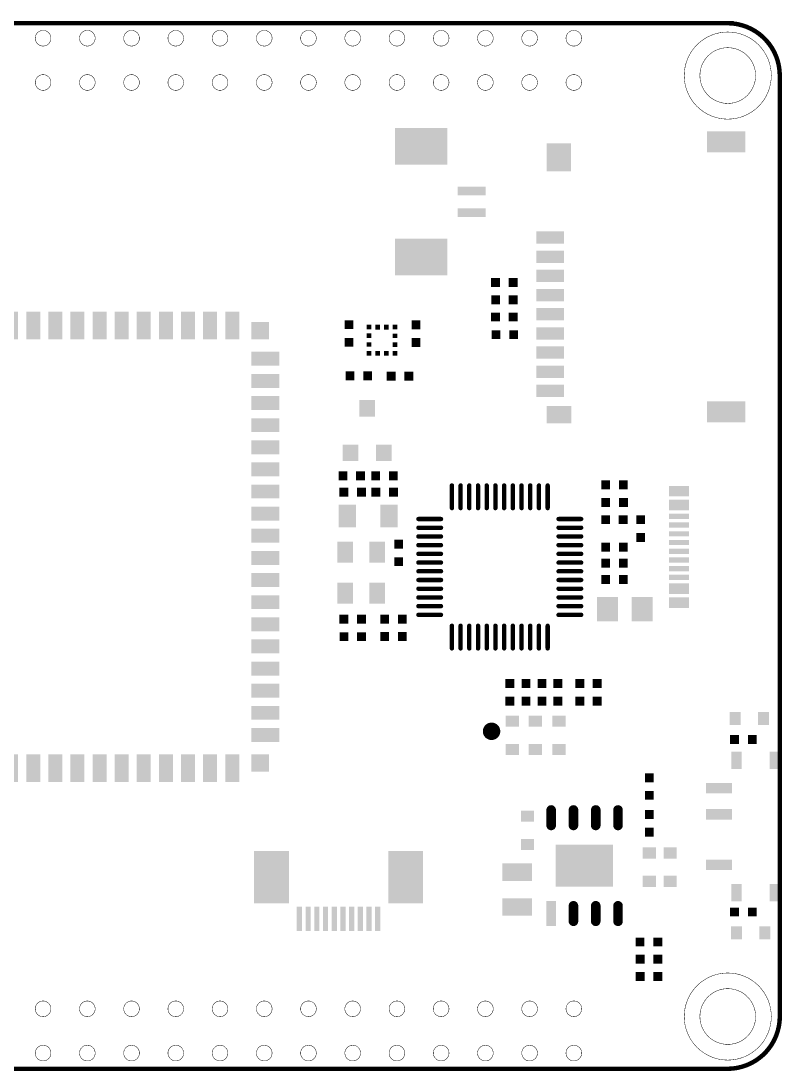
# Model space of a CAD drawing. Header units: millimetres. Extents: x 26.9 to 115.1, y 108.4 to 168.6.
# Drawn here: x 71.4 to 115.1, y 108.4 to 168.6 of the extents above; entities that cross this region are included whole.
import ezdxf

# ---------------------------------------------------------------- set-up
doc = ezdxf.new("R2010")
doc.units = ezdxf.units.MM
doc.layers.add('Mechanical1', color=6, linetype='Continuous')
doc.layers.add('TopPaste', color=8, linetype='Continuous')

# ---------------------------------------------------------------- blocks, each defined once
blk = doc.blocks.new('0603C_1')
at = {"layer": 'TopPaste'}
for points in [[(-0.3175, -0.381), (0.3175, -0.381), (-0.3175, 0.381), (0.3175, 0.381)], [(1.3081, -0.381), (1.9431, -0.381), (1.3081, 0.381), (1.9431, 0.381)]]:
    blk.add_solid(points, dxfattribs=at)
blk = doc.blocks.new('0402R_3')
at = {"layer": 'TopPaste'}
for points in [[(-0.762, -0.254), (-0.254, -0.254), (-0.762, 0.254), (-0.254, 0.254)], [(0.254, -0.254), (0.762, -0.254), (0.254, 0.254), (0.762, 0.254)]]:
    blk.add_solid(points, dxfattribs=at)
blk = doc.blocks.new('0402R_4')
at = {"layer": 'TopPaste'}
for points in [[(-0.762, -0.254), (-0.254, -0.254), (-0.762, 0.254), (-0.254, 0.254)], [(0.254, -0.254), (0.762, -0.254), (0.254, 0.254), (0.762, 0.254)]]:
    blk.add_solid(points, dxfattribs=at)
blk = doc.blocks.new('0402R_17')
at = {"layer": 'TopPaste'}
for points in [[(-0.762, -0.254), (-0.254, -0.254), (-0.762, 0.254), (-0.254, 0.254)], [(0.254, -0.254), (0.762, -0.254), (0.254, 0.254), (0.762, 0.254)]]:
    blk.add_solid(points, dxfattribs=at)
blk = doc.blocks.new('0402R_18')
at = {"layer": 'TopPaste'}
for points in [[(-0.762, -0.254), (-0.254, -0.254), (-0.762, 0.254), (-0.254, 0.254)], [(0.254, -0.254), (0.762, -0.254), (0.254, 0.254), (0.762, 0.254)]]:
    blk.add_solid(points, dxfattribs=at)
blk = doc.blocks.new('0402R_19')
at = {"layer": 'TopPaste'}
for points in [[(-0.762, -0.254), (-0.254, -0.254), (-0.762, 0.254), (-0.254, 0.254)], [(0.254, -0.254), (0.762, -0.254), (0.254, 0.254), (0.762, 0.254)]]:
    blk.add_solid(points, dxfattribs=at)
blk = doc.blocks.new('LGA12_21')
at = {"layer": 'TopPaste'}
for points in [[(-0.887, 0.618), (-0.612, 0.618), (-0.887, 0.883), (-0.612, 0.883)], [(-0.118, 0.612), (-0.118, 0.887), (-0.382, 0.612), (-0.382, 0.887)], [(0.383, 0.612), (0.383, 0.887), (0.118, 0.612), (0.118, 0.887)], [(0.613, 0.617), (0.888, 0.617), (0.613, 0.882), (0.888, 0.882)], [(-0.887, 0.118), (-0.612, 0.118), (-0.887, 0.383), (-0.612, 0.383)], [(0.613, 0.117), (0.888, 0.117), (0.613, 0.382), (0.888, 0.382)], [(-0.887, -0.382), (-0.612, -0.382), (-0.887, -0.117), (-0.612, -0.117)], [(0.613, -0.383), (0.888, -0.383), (0.613, -0.118), (0.888, -0.118)], [(-0.887, -0.882), (-0.612, -0.882), (-0.887, -0.617), (-0.612, -0.617)], [(-0.382, -0.612), (-0.382, -0.887), (-0.118, -0.612), (-0.118, -0.887)], [(0.383, -0.887), (0.383, -0.612), (0.118, -0.887), (0.118, -0.612)], [(0.613, -0.883), (0.888, -0.883), (0.613, -0.618), (0.888, -0.618)]]:
    blk.add_solid(points, dxfattribs=at)
blk = doc.blocks.new('0402R_22')
at = {"layer": 'TopPaste'}
for points in [[(-0.762, -0.254), (-0.254, -0.254), (-0.762, 0.254), (-0.254, 0.254)], [(0.254, -0.254), (0.762, -0.254), (0.254, 0.254), (0.762, 0.254)]]:
    blk.add_solid(points, dxfattribs=at)
blk = doc.blocks.new('0402R_23')
at = {"layer": 'TopPaste'}
for points in [[(-0.762, -0.254), (-0.254, -0.254), (-0.762, 0.254), (-0.254, 0.254)], [(0.254, -0.254), (0.762, -0.254), (0.254, 0.254), (0.762, 0.254)]]:
    blk.add_solid(points, dxfattribs=at)
blk = doc.blocks.new('0402C_24')
at = {"layer": 'TopPaste'}
for points in [[(-0.762, -0.254), (-0.254, -0.254), (-0.762, 0.254), (-0.254, 0.254)], [(0.246, -0.254), (0.754, -0.254), (0.246, 0.254), (0.754, 0.254)]]:
    blk.add_solid(points, dxfattribs=at)
blk = doc.blocks.new('0402C_25')
at = {"layer": 'TopPaste'}
for points in [[(-0.762, -0.254), (-0.254, -0.254), (-0.762, 0.254), (-0.254, 0.254)], [(0.246, -0.254), (0.754, -0.254), (0.246, 0.254), (0.754, 0.254)]]:
    blk.add_solid(points, dxfattribs=at)
blk = doc.blocks.new('0402R_26')
at = {"layer": 'TopPaste'}
for points in [[(-0.762, -0.254), (-0.254, -0.254), (-0.762, 0.254), (-0.254, 0.254)], [(0.254, -0.254), (0.762, -0.254), (0.254, 0.254), (0.762, 0.254)]]:
    blk.add_solid(points, dxfattribs=at)
blk = doc.blocks.new('0603D_R_27')
at = {"layer": 'TopPaste'}
for points in [[(0.4191, -1.1684), (1.0541, -1.1684), (0.4191, -0.4064), (1.0541, -0.4064)], [(2.0447, -1.1684), (2.6797, -1.1684), (2.0447, -0.4064), (2.6797, -0.4064)]]:
    blk.add_solid(points, dxfattribs=at)
blk = doc.blocks.new('0402R_28')
at = {"layer": 'TopPaste'}
for points in [[(-0.762, -0.254), (-0.254, -0.254), (-0.762, 0.254), (-0.254, 0.254)], [(0.254, -0.254), (0.762, -0.254), (0.254, 0.254), (0.762, 0.254)]]:
    blk.add_solid(points, dxfattribs=at)
blk = doc.blocks.new('SIP1_____29')
at = {"layer": 'TopPaste', "const_width": 0.5}
blk.add_lwpolyline([(-0.25, 0, 1), (0.25, 0, 1)], format="xyb", close=True, dxfattribs=at)
blk = doc.blocks.new('XT3215_30')
at = {"layer": 'TopPaste'}
for points in [[(0.5, 0.65), (-0.5, 0.65), (0.5, -0.65), (-0.5, -0.65)], [(2.9, 0.65), (1.9, 0.65), (2.9, -0.65), (1.9, -0.65)]]:
    blk.add_solid(points, dxfattribs=at)
blk = doc.blocks.new('SOT_23_31')
at = {"layer": 'TopPaste'}
for points in [[(0.512, 2.08), (1.412, 2.08), (0.512, 3.03), (1.412, 3.03)], [(-0.45, -0.475), (0.45, -0.475), (-0.45, 0.475), (0.45, 0.475)], [(1.455, -0.475), (2.355, -0.475), (1.455, 0.475), (2.355, 0.475)]]:
    blk.add_solid(points, dxfattribs=at)
blk = doc.blocks.new('0402R_32')
at = {"layer": 'TopPaste'}
for points in [[(-0.762, -0.254), (-0.254, -0.254), (-0.762, 0.254), (-0.254, 0.254)], [(0.254, -0.254), (0.762, -0.254), (0.254, 0.254), (0.762, 0.254)]]:
    blk.add_solid(points, dxfattribs=at)
blk = doc.blocks.new('0402R_33')
at = {"layer": 'TopPaste'}
for points in [[(-0.762, -0.254), (-0.254, -0.254), (-0.762, 0.254), (-0.254, 0.254)], [(0.254, -0.254), (0.762, -0.254), (0.254, 0.254), (0.762, 0.254)]]:
    blk.add_solid(points, dxfattribs=at)
blk = doc.blocks.new('0402R_34')
at = {"layer": 'TopPaste'}
for points in [[(-0.762, -0.254), (-0.254, -0.254), (-0.762, 0.254), (-0.254, 0.254)], [(0.254, -0.254), (0.762, -0.254), (0.254, 0.254), (0.762, 0.254)]]:
    blk.add_solid(points, dxfattribs=at)
blk = doc.blocks.new('0402R_35')
at = {"layer": 'TopPaste'}
for points in [[(-0.762, -0.254), (-0.254, -0.254), (-0.762, 0.254), (-0.254, 0.254)], [(0.254, -0.254), (0.762, -0.254), (0.254, 0.254), (0.762, 0.254)]]:
    blk.add_solid(points, dxfattribs=at)
blk = doc.blocks.new('0402R_36')
at = {"layer": 'TopPaste'}
for points in [[(-0.762, -0.254), (-0.254, -0.254), (-0.762, 0.254), (-0.254, 0.254)], [(0.254, -0.254), (0.762, -0.254), (0.254, 0.254), (0.762, 0.254)]]:
    blk.add_solid(points, dxfattribs=at)
blk = doc.blocks.new('K________37')
at = {"layer": 'TopPaste'}
for points in [[(-0.8, 4.3), (-1.4, 4.3), (-0.8, 3.3), (-1.4, 3.3)], [(1.4, 4.3), (0.8, 4.3), (1.4, 3.3), (0.8, 3.3)], [(1.35, 2.5), (1.35, 1.9), (2.85, 2.5), (2.85, 1.9)], [(1.35, -0.4), (1.35, -1), (2.85, -0.4), (2.85, -1)], [(1.35, -1.9), (1.35, -2.5), (2.85, -1.9), (2.85, -2.5)], [(-0.8, -3.3), (-1.4, -3.3), (-0.8, -4.3), (-1.4, -4.3)], [(1.4, -3.3), (0.8, -3.3), (1.4, -4.3), (0.8, -4.3)]]:
    blk.add_solid(points, dxfattribs=at)
blk = doc.blocks.new('0603D_R_38')
at = {"layer": 'TopPaste'}
for points in [[(0.4191, -1.1684), (1.0541, -1.1684), (0.4191, -0.4064), (1.0541, -0.4064)], [(2.0447, -1.1684), (2.6797, -1.1684), (2.0447, -0.4064), (2.6797, -0.4064)]]:
    blk.add_solid(points, dxfattribs=at)
blk = doc.blocks.new('0603D_R_39')
at = {"layer": 'TopPaste'}
for points in [[(0.4191, -1.1684), (1.0541, -1.1684), (0.4191, -0.4064), (1.0541, -0.4064)], [(2.0447, -1.1684), (2.6797, -1.1684), (2.0447, -0.4064), (2.6797, -0.4064)]]:
    blk.add_solid(points, dxfattribs=at)
blk = doc.blocks.new('0402C_40')
at = {"layer": 'TopPaste'}
for points in [[(-0.762, -0.254), (-0.254, -0.254), (-0.762, 0.254), (-0.254, 0.254)], [(0.246, -0.254), (0.754, -0.254), (0.246, 0.254), (0.754, 0.254)]]:
    blk.add_solid(points, dxfattribs=at)
blk = doc.blocks.new('0402C_41')
at = {"layer": 'TopPaste'}
for points in [[(-0.762, -0.254), (-0.254, -0.254), (-0.762, 0.254), (-0.254, 0.254)], [(0.246, -0.254), (0.754, -0.254), (0.246, 0.254), (0.754, 0.254)]]:
    blk.add_solid(points, dxfattribs=at)
blk = doc.blocks.new('0402C_42')
at = {"layer": 'TopPaste'}
for points in [[(-0.762, -0.254), (-0.254, -0.254), (-0.762, 0.254), (-0.254, 0.254)], [(0.246, -0.254), (0.754, -0.254), (0.246, 0.254), (0.754, 0.254)]]:
    blk.add_solid(points, dxfattribs=at)
blk = doc.blocks.new('0402C_43')
at = {"layer": 'TopPaste'}
for points in [[(-0.762, -0.254), (-0.254, -0.254), (-0.762, 0.254), (-0.254, 0.254)], [(0.246, -0.254), (0.754, -0.254), (0.246, 0.254), (0.754, 0.254)]]:
    blk.add_solid(points, dxfattribs=at)
blk = doc.blocks.new('0402C_44')
at = {"layer": 'TopPaste'}
for points in [[(-0.762, -0.254), (-0.254, -0.254), (-0.762, 0.254), (-0.254, 0.254)], [(0.246, -0.254), (0.754, -0.254), (0.246, 0.254), (0.754, 0.254)]]:
    blk.add_solid(points, dxfattribs=at)
blk = doc.blocks.new('0402C_45')
at = {"layer": 'TopPaste'}
for points in [[(-0.762, -0.254), (-0.254, -0.254), (-0.762, 0.254), (-0.254, 0.254)], [(0.246, -0.254), (0.754, -0.254), (0.246, 0.254), (0.754, 0.254)]]:
    blk.add_solid(points, dxfattribs=at)
blk = doc.blocks.new('0402C_H_46')
at = {"layer": 'TopPaste'}
for points in [[(-0.762, -0.254), (-0.254, -0.254), (-0.762, 0.254), (-0.254, 0.254)], [(0.246, -0.254), (0.754, -0.254), (0.246, 0.254), (0.754, 0.254)]]:
    blk.add_solid(points, dxfattribs=at)
blk = doc.blocks.new('FPC_10P_0_5_47')
at = {"layer": 'TopPaste'}
for points in [[(2.35, 1.6), (2.65, 1.6), (2.35, 3), (2.65, 3)], [(2.85, 1.6), (3.15, 1.6), (2.85, 3), (3.15, 3)], [(3.35, 1.6), (3.65, 1.6), (3.35, 3), (3.65, 3)], [(3.85, 1.6), (4.15, 1.6), (3.85, 3), (4.15, 3)], [(4.35, 1.6), (4.65, 1.6), (4.35, 3), (4.65, 3)], [(4.85, 1.6), (5.15, 1.6), (4.85, 3), (5.15, 3)], [(5.65, 3), (5.35, 3), (5.65, 1.6), (5.35, 1.6)], [(6.15, 3), (5.85, 3), (6.15, 1.6), (5.85, 1.6)], [(6.65, 3), (6.35, 3), (6.65, 1.6), (6.35, 1.6)], [(7.15, 3), (6.85, 3), (7.15, 1.6), (6.85, 1.6)], [(-0.1, -1.6), (1.9, -1.6), (-0.1, 1.4), (1.9, 1.4)], [(7.6, -1.6), (9.6, -1.6), (7.6, 1.4), (9.6, 1.4)]]:
    blk.add_solid(points, dxfattribs=at)
blk = doc.blocks.new('K210______67')
at = {"layer": 'TopPaste'}
for points in [[(1.505, 24.6), (2.305, 24.6), (1.505, 26.2), (2.305, 26.2)], [(2.775, 24.6), (3.575, 24.6), (2.775, 26.2), (3.575, 26.2)], [(4.045, 24.6), (4.845, 24.6), (4.045, 26.2), (4.845, 26.2)], [(5.315, 24.6), (6.115, 24.6), (5.315, 26.2), (6.115, 26.2)], [(6.585, 24.6), (7.385, 24.6), (6.585, 26.2), (7.385, 26.2)], [(7.855, 24.6), (8.655, 24.6), (7.855, 26.2), (8.655, 26.2)], [(9.125, 24.6), (9.925, 24.6), (9.125, 26.2), (9.925, 26.2)], [(10.395, 24.6), (11.195, 24.6), (10.395, 26.2), (11.195, 26.2)], [(11.665, 24.6), (12.465, 24.6), (11.665, 26.2), (12.465, 26.2)], [(12.935, 24.6), (13.735, 24.6), (12.935, 26.2), (13.735, 26.2)], [(14.205, 24.6), (15.005, 24.6), (14.205, 26.2), (15.005, 26.2)], [(15.475, 24.6), (16.275, 24.6), (15.475, 26.2), (16.275, 26.2)], [(16.745, 24.6), (17.545, 24.6), (16.745, 26.2), (17.545, 26.2)], [(18.015, 24.6), (18.815, 24.6), (18.015, 26.2), (18.815, 26.2)], [(19.285, 24.6), (20.085, 24.6), (19.285, 26.2), (20.085, 26.2)], [(20.555, 24.6), (21.355, 24.6), (20.555, 26.2), (21.355, 26.2)], [(21.825, 24.6), (22.625, 24.6), (21.825, 26.2), (22.625, 26.2)], [(23.095, 24.6), (23.895, 24.6), (23.095, 26.2), (23.895, 26.2)], [(-0.2, 25.6), (-0.2, 24.6), (0.8, 25.6), (0.8, 24.6)], [(24.6, 25.6), (24.6, 24.6), (25.6, 25.6), (25.6, 24.6)], [(-0.8, 23.895), (-0.8, 23.095), (0.8, 23.895), (0.8, 23.095)], [(24.6, 23.895), (24.6, 23.095), (26.2, 23.895), (26.2, 23.095)], [(-0.8, 22.625), (-0.8, 21.825), (0.8, 22.625), (0.8, 21.825)], [(24.6, 22.625), (24.6, 21.825), (26.2, 22.625), (26.2, 21.825)], [(-0.8, 21.355), (-0.8, 20.555), (0.8, 21.355), (0.8, 20.555)], [(24.6, 21.355), (24.6, 20.555), (26.2, 21.355), (26.2, 20.555)], [(-0.8, 20.085), (-0.8, 19.285), (0.8, 20.085), (0.8, 19.285)], [(24.6, 20.085), (24.6, 19.285), (26.2, 20.085), (26.2, 19.285)], [(-0.8, 18.815), (-0.8, 18.015), (0.8, 18.815), (0.8, 18.015)], [(24.6, 18.815), (24.6, 18.015), (26.2, 18.815), (26.2, 18.015)], [(-0.8, 17.545), (-0.8, 16.745), (0.8, 17.545), (0.8, 16.745)], [(24.6, 17.545), (24.6, 16.745), (26.2, 17.545), (26.2, 16.745)], [(-0.8, 16.275), (-0.8, 15.475), (0.8, 16.275), (0.8, 15.475)], [(24.6, 16.275), (24.6, 15.475), (26.2, 16.275), (26.2, 15.475)], [(-0.8, 15.005), (-0.8, 14.205), (0.8, 15.005), (0.8, 14.205)], [(24.6, 15.005), (24.6, 14.205), (26.2, 15.005), (26.2, 14.205)], [(-0.8, 13.735), (-0.8, 12.935), (0.8, 13.735), (0.8, 12.935)], [(24.6, 13.735), (24.6, 12.935), (26.2, 13.735), (26.2, 12.935)], [(-0.8, 12.465), (-0.8, 11.665), (0.8, 12.465), (0.8, 11.665)], [(24.6, 12.465), (24.6, 11.665), (26.2, 12.465), (26.2, 11.665)], [(-0.8, 11.195), (-0.8, 10.395), (0.8, 11.195), (0.8, 10.395)], [(24.6, 11.195), (24.6, 10.395), (26.2, 11.195), (26.2, 10.395)], [(-0.8, 9.925), (-0.8, 9.125), (0.8, 9.925), (0.8, 9.125)], [(24.6, 9.925), (24.6, 9.125), (26.2, 9.925), (26.2, 9.125)], [(-0.8, 8.655), (-0.8, 7.855), (0.8, 8.655), (0.8, 7.855)], [(17.567, 8.451), (17.567, 5.149), (20.234, 8.451), (20.234, 5.149)], [(24.6, 8.655), (24.6, 7.855), (26.2, 8.655), (26.2, 7.855)], [(-0.8, 7.385), (-0.8, 6.585), (0.8, 7.385), (0.8, 6.585)], [(24.6, 7.385), (24.6, 6.585), (26.2, 7.385), (26.2, 6.585)], [(-0.8, 6.115), (-0.8, 5.315), (0.8, 6.115), (0.8, 5.315)], [(24.6, 6.115), (24.6, 5.315), (26.2, 6.115), (26.2, 5.315)], [(-0.8, 4.845), (-0.8, 4.045), (0.8, 4.845), (0.8, 4.045)], [(24.6, 4.845), (24.6, 4.045), (26.2, 4.845), (26.2, 4.045)], [(-0.8, 3.575), (-0.8, 2.775), (0.8, 3.575), (0.8, 2.775)], [(24.6, 3.575), (24.6, 2.775), (26.2, 3.575), (26.2, 2.775)], [(-0.8, 2.305), (-0.8, 1.505), (0.8, 2.305), (0.8, 1.505)], [(24.8, 2.305), (24.8, 1.505), (26, 2.305), (26, 1.505)], [(-0.2, 0.8), (-0.2, -0.2), (0.8, 0.8), (0.8, -0.2)], [(1.505, -0.8), (2.305, -0.8), (1.505, 0.8), (2.305, 0.8)], [(2.775, -0.8), (3.575, -0.8), (2.775, 0.8), (3.575, 0.8)], [(4.045, -0.8), (4.845, -0.8), (4.045, 0.8), (4.845, 0.8)], [(5.315, -0.8), (6.115, -0.8), (5.315, 0.8), (6.115, 0.8)], [(6.585, -0.8), (7.385, -0.8), (6.585, 0.8), (7.385, 0.8)], [(7.855, -0.8), (8.655, -0.8), (7.855, 0.8), (8.655, 0.8)], [(9.125, -0.8), (9.925, -0.8), (9.125, 0.8), (9.925, 0.8)], [(10.395, -0.8), (11.195, -0.8), (10.395, 0.8), (11.195, 0.8)], [(11.665, -0.8), (12.465, -0.8), (11.665, 0.8), (12.465, 0.8)], [(12.935, -0.8), (13.735, -0.8), (12.935, 0.8), (13.735, 0.8)], [(14.205, -0.8), (15.005, -0.8), (14.205, 0.8), (15.005, 0.8)], [(15.475, -0.8), (16.275, -0.8), (15.475, 0.8), (16.275, 0.8)], [(16.745, -0.8), (17.545, -0.8), (16.745, 0.8), (17.545, 0.8)], [(18.015, -0.8), (18.815, -0.8), (18.015, 0.8), (18.815, 0.8)], [(19.285, -0.8), (20.085, -0.8), (19.285, 0.8), (20.085, 0.8)], [(20.555, -0.8), (21.355, -0.8), (20.555, 0.8), (21.355, 0.8)], [(21.825, -0.8), (22.625, -0.8), (21.825, 0.8), (22.625, 0.8)], [(23.095, -0.6), (23.895, -0.6), (23.095, 0.6), (23.895, 0.6)]]:
    blk.add_solid(points, dxfattribs=at)
blk = doc.blocks.new('0402C_82')
at = {"layer": 'TopPaste'}
for points in [[(-0.762, -0.254), (-0.254, -0.254), (-0.762, 0.254), (-0.254, 0.254)], [(0.246, -0.254), (0.754, -0.254), (0.246, 0.254), (0.754, 0.254)]]:
    blk.add_solid(points, dxfattribs=at)
blk = doc.blocks.new('TF___________C_84')
at = {"layer": 'TopPaste'}
for points in [[(-9.15, -0.8), (-8.45, -0.8), (-9.15, 0.8), (-8.45, 0.8)], [(-8.05, -0.8), (-7.35, -0.8), (-8.05, 0.8), (-7.35, 0.8)], [(-6.95, -0.8), (-6.25, -0.8), (-6.95, 0.8), (-6.25, 0.8)], [(-5.85, -0.8), (-5.15, -0.8), (-5.85, 0.8), (-5.15, 0.8)], [(-4.75, -0.8), (-4.05, -0.8), (-4.75, 0.8), (-4.05, 0.8)], [(-3.65, -0.8), (-2.95, -0.8), (-3.65, 0.8), (-2.95, 0.8)], [(-2.55, -0.8), (-1.85, -0.8), (-2.55, 0.8), (-1.85, 0.8)], [(-1.45, -0.8), (-0.75, -0.8), (-1.45, 0.8), (-0.75, 0.8)], [(-0.35, -0.8), (0.35, -0.8), (-0.35, 0.8), (0.35, 0.8)], [(-10.66, -1.208), (-9.66, -1.208), (-10.66, 0.192), (-9.66, 0.192)], [(3.8, -1.2), (5.4, -1.2), (3.8, 0.2), (5.4, 0.2)], [(-10.6, -11.2), (-9.4, -11.2), (-10.6, -9), (-9.4, -9)], [(4.9, -11.2), (6.1, -11.2), (4.9, -9), (6.1, -9)]]:
    blk.add_solid(points, dxfattribs=at)
blk = doc.blocks.new('0402R_89')
at = {"layer": 'TopPaste'}
for points in [[(-0.762, -0.254), (-0.254, -0.254), (-0.762, 0.254), (-0.254, 0.254)], [(0.254, -0.254), (0.762, -0.254), (0.254, 0.254), (0.762, 0.254)]]:
    blk.add_solid(points, dxfattribs=at)
blk = doc.blocks.new('0402R_90')
at = {"layer": 'TopPaste'}
for points in [[(-0.762, -0.254), (-0.254, -0.254), (-0.762, 0.254), (-0.254, 0.254)], [(0.254, -0.254), (0.762, -0.254), (0.254, 0.254), (0.762, 0.254)]]:
    blk.add_solid(points, dxfattribs=at)
blk = doc.blocks.new('0402C_H_94')
at = {"layer": 'TopPaste'}
for points in [[(-0.762, -0.254), (-0.254, -0.254), (-0.762, 0.254), (-0.254, 0.254)], [(0.246, -0.254), (0.754, -0.254), (0.246, 0.254), (0.754, 0.254)]]:
    blk.add_solid(points, dxfattribs=at)
blk = doc.blocks.new('0402C_H_95')
at = {"layer": 'TopPaste'}
for points in [[(-0.762, -0.254), (-0.254, -0.254), (-0.762, 0.254), (-0.254, 0.254)], [(0.246, -0.254), (0.754, -0.254), (0.246, 0.254), (0.754, 0.254)]]:
    blk.add_solid(points, dxfattribs=at)
blk = doc.blocks.new('0402C_H_96')
at = {"layer": 'TopPaste'}
for points in [[(-0.762, -0.254), (-0.254, -0.254), (-0.762, 0.254), (-0.254, 0.254)], [(0.246, -0.254), (0.754, -0.254), (0.246, 0.254), (0.754, 0.254)]]:
    blk.add_solid(points, dxfattribs=at)
blk = doc.blocks.new('0603C_97')
at = {"layer": 'TopPaste'}
for points in [[(-0.3175, -0.381), (0.3175, -0.381), (-0.3175, 0.381), (0.3175, 0.381)], [(1.3081, -0.381), (1.9431, -0.381), (1.3081, 0.381), (1.9431, 0.381)]]:
    blk.add_solid(points, dxfattribs=at)
blk = doc.blocks.new('0603C_98')
at = {"layer": 'TopPaste'}
for points in [[(-0.3175, -0.381), (0.3175, -0.381), (-0.3175, 0.381), (0.3175, 0.381)], [(1.3081, -0.381), (1.9431, -0.381), (1.3081, 0.381), (1.9431, 0.381)]]:
    blk.add_solid(points, dxfattribs=at)
blk = doc.blocks.new('0402C_99')
at = {"layer": 'TopPaste'}
for points in [[(-0.762, -0.254), (-0.254, -0.254), (-0.762, 0.254), (-0.254, 0.254)], [(0.246, -0.254), (0.754, -0.254), (0.246, 0.254), (0.754, 0.254)]]:
    blk.add_solid(points, dxfattribs=at)
blk = doc.blocks.new('0603D_R_100')
at = {"layer": 'TopPaste'}
for points in [[(0.4191, -1.1684), (1.0541, -1.1684), (0.4191, -0.4064), (1.0541, -0.4064)], [(2.0447, -1.1684), (2.6797, -1.1684), (2.0447, -0.4064), (2.6797, -0.4064)]]:
    blk.add_solid(points, dxfattribs=at)
blk = doc.blocks.new('0603D_R_101')
at = {"layer": 'TopPaste'}
for points in [[(0.419, -1.168), (1.054, -1.168), (0.419, -0.406), (1.054, -0.406)], [(2.045, -1.168), (2.68, -1.168), (2.045, -0.406), (2.68, -0.406)]]:
    blk.add_solid(points, dxfattribs=at)
blk = doc.blocks.new('0805R_102')
at = {"layer": 'TopPaste'}
for points in [[(-0.6, -0.7), (0.6, -0.7), (-0.6, 0.7), (0.6, 0.7)], [(1.4, -0.7), (2.6, -0.7), (1.4, 0.7), (2.6, 0.7)]]:
    blk.add_solid(points, dxfattribs=at)
blk = doc.blocks.new('USB_C_103')
at = {"layer": 'TopPaste'}
for points in [[(-3.5, -0.57), (-3.2, -0.57), (-3.5, 0.57), (-3.2, 0.57)], [(-3.2, -0.57), (-2.9, -0.57), (-3.2, 0.57), (-2.9, 0.57)], [(-2.7, -0.57), (-2.4, -0.57), (-2.7, 0.57), (-2.4, 0.57)], [(-2.4, -0.57), (-2.1, -0.57), (-2.4, 0.57), (-2.1, 0.57)], [(-1.9, -0.57), (-1.6, -0.57), (-1.9, 0.57), (-1.6, 0.57)], [(-1.4, -0.57), (-1.1, -0.57), (-1.4, 0.57), (-1.1, 0.57)], [(-0.9, -0.57), (-0.6, -0.57), (-0.9, 0.57), (-0.6, 0.57)], [(-0.4, -0.57), (-0.1, -0.57), (-0.4, 0.57), (-0.1, 0.57)], [(0.1, -0.57), (0.4, -0.57), (0.1, 0.57), (0.4, 0.57)], [(0.6, -0.57), (0.9, -0.57), (0.6, 0.57), (0.9, 0.57)], [(1.1, -0.57), (1.4, -0.57), (1.1, 0.57), (1.4, 0.57)], [(1.6, -0.57), (1.9, -0.57), (1.6, 0.57), (1.9, 0.57)], [(2.1, -0.57), (2.4, -0.57), (2.1, 0.57), (2.4, 0.57)], [(2.4, -0.57), (2.7, -0.57), (2.4, 0.57), (2.7, 0.57)], [(2.9, -0.57), (3.2, -0.57), (2.9, 0.57), (3.2, 0.57)], [(3.2, -0.57), (3.5, -0.57), (3.2, 0.57), (3.5, 0.57)]]:
    blk.add_solid(points, dxfattribs=at)
blk = doc.blocks.new('1_25MM_SMT_2P_107')
at = {"layer": 'TopPaste'}
for points in [[(-3.6, 1.4), (-1.5, 1.4), (-3.6, 4.4), (-1.5, 4.4)], [(2.75, 1.4), (4.85, 1.4), (2.75, 4.4), (4.85, 4.4)], [(-0.25, -0.8), (0.25, -0.8), (-0.25, 0.8), (0.25, 0.8)], [(1, -0.8), (1.5, -0.8), (1, 0.8), (1.5, 0.8)]]:
    blk.add_solid(points, dxfattribs=at)
blk = doc.blocks.new('0806L_108')
at = {"layer": 'TopPaste'}
for points in [[(-0.5, -0.85), (0.5, -0.85), (-0.5, 0.85), (0.5, 0.85)], [(1.5, -0.85), (2.5, -0.85), (1.5, 0.85), (2.5, 0.85)]]:
    blk.add_solid(points, dxfattribs=at)
blk = doc.blocks.new('0402R_109')
at = {"layer": 'TopPaste'}
for points in [[(-0.762, -0.254), (-0.254, -0.254), (-0.762, 0.254), (-0.254, 0.254)], [(0.254, -0.254), (0.762, -0.254), (0.254, 0.254), (0.762, 0.254)]]:
    blk.add_solid(points, dxfattribs=at)
blk = doc.blocks.new('0402R_110')
at = {"layer": 'TopPaste'}
for points in [[(-0.762, -0.254), (-0.254, -0.254), (-0.762, 0.254), (-0.254, 0.254)], [(0.254, -0.254), (0.762, -0.254), (0.254, 0.254), (0.762, 0.254)]]:
    blk.add_solid(points, dxfattribs=at)
blk = doc.blocks.new('0402R_111')
at = {"layer": 'TopPaste'}
for points in [[(-0.762, -0.254), (-0.254, -0.254), (-0.762, 0.254), (-0.254, 0.254)], [(0.254, -0.254), (0.762, -0.254), (0.254, 0.254), (0.762, 0.254)]]:
    blk.add_solid(points, dxfattribs=at)
blk = doc.blocks.new('0402R_112')
at = {"layer": 'TopPaste'}
for points in [[(-0.762, -0.254), (-0.254, -0.254), (-0.762, 0.254), (-0.254, 0.254)], [(0.254, -0.254), (0.762, -0.254), (0.254, 0.254), (0.762, 0.254)]]:
    blk.add_solid(points, dxfattribs=at)
blk = doc.blocks.new('0402R_113')
at = {"layer": 'TopPaste'}
for points in [[(-0.762, -0.254), (-0.254, -0.254), (-0.762, 0.254), (-0.254, 0.254)], [(0.254, -0.254), (0.762, -0.254), (0.254, 0.254), (0.762, 0.254)]]:
    blk.add_solid(points, dxfattribs=at)
blk = doc.blocks.new('0402R_114')
at = {"layer": 'TopPaste'}
for points in [[(-0.762, -0.254), (-0.254, -0.254), (-0.762, 0.254), (-0.254, 0.254)], [(0.254, -0.254), (0.762, -0.254), (0.254, 0.254), (0.762, 0.254)]]:
    blk.add_solid(points, dxfattribs=at)
blk = doc.blocks.new('0402R_115')
at = {"layer": 'TopPaste'}
for points in [[(-0.762, -0.254), (-0.254, -0.254), (-0.762, 0.254), (-0.254, 0.254)], [(0.254, -0.254), (0.762, -0.254), (0.254, 0.254), (0.762, 0.254)]]:
    blk.add_solid(points, dxfattribs=at)
blk = doc.blocks.new('SMD3225_116')
at = {"layer": 'TopPaste'}
for points in [[(0.825, 1.675), (0.825, 2.575), (-0.375, 1.675), (-0.375, 2.575)], [(3.175, 1.675), (3.175, 2.575), (1.975, 1.675), (1.975, 2.575)], [(0.825, -0.175), (0.825, 0.725), (-0.375, -0.175), (-0.375, 0.725)], [(3.175, -0.175), (3.175, 0.725), (1.975, -0.175), (1.975, 0.725)]]:
    blk.add_solid(points, dxfattribs=at)
blk = doc.blocks.new('STM_LQFP48_L_117')
at = {"layer": 'TopPaste', "const_width": 0.25}
for points in [[(-2.75, 4.675), (-2.75, 3.375)], [(-2.25, 4.675), (-2.25, 3.375)], [(-1.75, 4.675), (-1.75, 3.375)], [(-1.25, 4.675), (-1.25, 3.375)], [(-0.75, 4.675), (-0.75, 3.375)], [(-0.25, 4.675), (-0.25, 3.375)], [(0.25, 4.675), (0.25, 3.375)], [(0.75, 4.675), (0.75, 3.375)], [(1.25, 4.675), (1.25, 3.375)], [(1.75, 4.675), (1.75, 3.375)], [(2.25, 4.675), (2.25, 3.375)], [(2.75, 4.675), (2.75, 3.375)], [(-4.675, 2.75), (-3.375, 2.75)], [(3.375, 2.75), (4.675, 2.75)], [(-4.675, 2.25), (-3.375, 2.25)], [(-4.675, 1.75), (-3.375, 1.75)], [(3.375, 2.25), (4.675, 2.25)], [(3.375, 1.75), (4.675, 1.75)], [(-4.675, 1.25), (-3.375, 1.25)], [(3.375, 1.25), (4.675, 1.25)], [(-4.675, 0.75), (-3.375, 0.75)], [(3.375, 0.75), (4.675, 0.75)], [(-4.675, 0.25), (-3.375, 0.25)], [(3.375, 0.25), (4.675, 0.25)], [(-4.675, -0.25), (-3.375, -0.25)], [(3.375, -0.25), (4.675, -0.25)], [(-4.675, -0.75), (-3.375, -0.75)], [(-4.675, -1.25), (-3.375, -1.25)], [(3.375, -0.75), (4.675, -0.75)], [(3.375, -1.25), (4.675, -1.25)], [(-4.675, -1.75), (-3.375, -1.75)], [(3.375, -1.75), (4.675, -1.75)], [(-4.675, -2.25), (-3.375, -2.25)], [(3.375, -2.25), (4.675, -2.25)], [(-4.675, -2.75), (-3.375, -2.75)], [(3.375, -2.75), (4.675, -2.75)], [(-2.75, -3.375), (-2.75, -4.675)], [(-2.25, -3.375), (-2.25, -4.675)], [(-1.75, -3.375), (-1.75, -4.675)], [(-1.25, -3.375), (-1.25, -4.675)], [(-0.75, -3.375), (-0.75, -4.675)], [(-0.25, -3.375), (-0.25, -4.675)], [(0.25, -3.375), (0.25, -4.675)], [(0.75, -3.375), (0.75, -4.675)], [(1.25, -3.375), (1.25, -4.675)], [(1.75, -3.375), (1.75, -4.675)], [(2.25, -3.375), (2.25, -4.675)], [(2.75, -3.375), (2.75, -4.675)]]:
    blk.add_lwpolyline(points, dxfattribs=at)
at = {"layer": 'TopPaste', "const_width": 0.125}
for points in [[(-2.812, 4.675, 1), (-2.688, 4.675, 1)], [(-2.312, 4.675, 1), (-2.188, 4.675, 1)], [(-1.813, 4.675, 1), (-1.688, 4.675, 1)], [(-1.312, 4.675, 1), (-1.188, 4.675, 1)], [(-0.813, 4.675, 1), (-0.688, 4.675, 1)], [(-0.313, 4.675, 1), (-0.188, 4.675, 1)], [(0.188, 4.675, 1), (0.312, 4.675, 1)], [(0.687, 4.675, 1), (0.812, 4.675, 1)], [(1.188, 4.675, 1), (1.312, 4.675, 1)], [(1.687, 4.675, 1), (1.812, 4.675, 1)], [(2.187, 4.675, 1), (2.312, 4.675, 1)], [(2.688, 4.675, 1), (2.812, 4.675, 1)], [(-2.812, 3.375, 1), (-2.688, 3.375, 1)], [(-2.312, 3.375, 1), (-2.188, 3.375, 1)], [(-1.813, 3.375, 1), (-1.688, 3.375, 1)], [(-1.312, 3.375, 1), (-1.188, 3.375, 1)], [(-0.813, 3.375, 1), (-0.688, 3.375, 1)], [(-0.313, 3.375, 1), (-0.188, 3.375, 1)], [(0.188, 3.375, 1), (0.312, 3.375, 1)], [(0.687, 3.375, 1), (0.812, 3.375, 1)], [(1.188, 3.375, 1), (1.312, 3.375, 1)], [(1.687, 3.375, 1), (1.812, 3.375, 1)], [(2.187, 3.375, 1), (2.312, 3.375, 1)], [(2.688, 3.375, 1), (2.812, 3.375, 1)], [(-4.737, 2.75, 1), (-4.613, 2.75, 1)], [(-3.438, 2.75, 1), (-3.313, 2.75, 1)], [(3.313, 2.75, 1), (3.437, 2.75, 1)], [(4.612, 2.75, 1), (4.737, 2.75, 1)], [(-4.737, 2.25, 1), (-4.613, 2.25, 1)], [(-4.737, 1.75, 1), (-4.613, 1.75, 1)], [(-3.438, 2.25, 1), (-3.313, 2.25, 1)], [(-3.438, 1.75, 1), (-3.313, 1.75, 1)], [(3.313, 2.25, 1), (3.437, 2.25, 1)], [(3.313, 1.75, 1), (3.437, 1.75, 1)], [(4.612, 2.25, 1), (4.737, 2.25, 1)], [(4.612, 1.75, 1), (4.737, 1.75, 1)], [(-4.737, 1.25, 1), (-4.613, 1.25, 1)], [(-3.438, 1.25, 1), (-3.313, 1.25, 1)], [(3.313, 1.25, 1), (3.437, 1.25, 1)], [(4.612, 1.25, 1), (4.737, 1.25, 1)], [(-4.737, 0.75, 1), (-4.613, 0.75, 1)], [(-3.438, 0.75, 1), (-3.313, 0.75, 1)], [(3.313, 0.75, 1), (3.437, 0.75, 1)], [(4.612, 0.75, 1), (4.737, 0.75, 1)], [(-4.737, 0.25, 1), (-4.613, 0.25, 1)], [(-3.438, 0.25, 1), (-3.313, 0.25, 1)], [(3.313, 0.25, 1), (3.437, 0.25, 1)], [(4.612, 0.25, 1), (4.737, 0.25, 1)], [(-4.737, -0.25, 1), (-4.613, -0.25, 1)], [(-3.438, -0.25, 1), (-3.313, -0.25, 1)], [(3.313, -0.25, 1), (3.437, -0.25, 1)], [(4.612, -0.25, 1), (4.737, -0.25, 1)], [(-4.737, -0.75, 1), (-4.613, -0.75, 1)], [(-4.737, -1.25, 1), (-4.613, -1.25, 1)], [(-3.438, -0.75, 1), (-3.313, -0.75, 1)], [(-3.438, -1.25, 1), (-3.313, -1.25, 1)], [(3.313, -0.75, 1), (3.437, -0.75, 1)], [(3.313, -1.25, 1), (3.437, -1.25, 1)], [(4.612, -0.75, 1), (4.737, -0.75, 1)], [(4.612, -1.25, 1), (4.737, -1.25, 1)], [(-4.737, -1.75, 1), (-4.613, -1.75, 1)], [(-3.438, -1.75, 1), (-3.313, -1.75, 1)], [(3.313, -1.75, 1), (3.437, -1.75, 1)], [(4.612, -1.75, 1), (4.737, -1.75, 1)], [(-4.737, -2.25, 1), (-4.613, -2.25, 1)], [(-3.438, -2.25, 1), (-3.313, -2.25, 1)], [(3.313, -2.25, 1), (3.437, -2.25, 1)], [(4.612, -2.25, 1), (4.737, -2.25, 1)], [(-4.737, -2.75, 1), (-4.613, -2.75, 1)], [(-3.438, -2.75, 1), (-3.313, -2.75, 1)], [(3.313, -2.75, 1), (3.437, -2.75, 1)], [(4.612, -2.75, 1), (4.737, -2.75, 1)], [(-2.812, -3.375, 1), (-2.688, -3.375, 1)], [(-2.312, -3.375, 1), (-2.188, -3.375, 1)], [(-1.813, -3.375, 1), (-1.688, -3.375, 1)], [(-1.312, -3.375, 1), (-1.188, -3.375, 1)], [(-0.813, -3.375, 1), (-0.688, -3.375, 1)], [(-0.313, -3.375, 1), (-0.188, -3.375, 1)], [(0.188, -3.375, 1), (0.312, -3.375, 1)], [(0.687, -3.375, 1), (0.812, -3.375, 1)], [(1.188, -3.375, 1), (1.312, -3.375, 1)], [(1.687, -3.375, 1), (1.812, -3.375, 1)], [(2.187, -3.375, 1), (2.312, -3.375, 1)], [(2.688, -3.375, 1), (2.812, -3.375, 1)], [(-2.812, -4.675, 1), (-2.688, -4.675, 1)], [(-2.312, -4.675, 1), (-2.188, -4.675, 1)], [(-1.813, -4.675, 1), (-1.688, -4.675, 1)], [(-1.312, -4.675, 1), (-1.188, -4.675, 1)], [(-0.813, -4.675, 1), (-0.688, -4.675, 1)], [(-0.313, -4.675, 1), (-0.188, -4.675, 1)], [(0.188, -4.675, 1), (0.312, -4.675, 1)], [(0.687, -4.675, 1), (0.812, -4.675, 1)], [(1.188, -4.675, 1), (1.312, -4.675, 1)], [(1.687, -4.675, 1), (1.812, -4.675, 1)], [(2.187, -4.675, 1), (2.312, -4.675, 1)], [(2.688, -4.675, 1), (2.812, -4.675, 1)]]:
    blk.add_lwpolyline(points, format="xyb", close=True, dxfattribs=at)
blk = doc.blocks.new('SO_8N_____118')
at = {"layer": 'TopPaste', "const_width": 0.55}
for points in [[(5.945, 0), (5.055, 0)], [(0.445, -1.28), (-0.445, -1.28)], [(5.945, -1.28), (5.055, -1.28)], [(0.445, -2.56), (-0.445, -2.56)], [(5.945, -2.56), (5.055, -2.56)], [(0.445, -3.84), (-0.445, -3.84)], [(5.945, -3.84), (5.055, -3.84)]]:
    blk.add_lwpolyline(points, dxfattribs=at)
at = {"layer": 'TopPaste', "const_width": 0.275}
for points in [[(4.917, 0, 1), (5.192, 0, 1)], [(5.807, 0, 1), (6.082, 0, 1)], [(-0.582, -1.28, 1), (-0.307, -1.28, 1)], [(0.307, -1.28, 1), (0.582, -1.28, 1)], [(4.917, -1.28, 1), (5.192, -1.28, 1)], [(5.807, -1.28, 1), (6.082, -1.28, 1)], [(-0.582, -2.56, 1), (-0.307, -2.56, 1)], [(0.307, -2.56, 1), (0.582, -2.56, 1)], [(4.917, -2.56, 1), (5.192, -2.56, 1)], [(5.807, -2.56, 1), (6.082, -2.56, 1)], [(-0.582, -3.84, 1), (-0.307, -3.84, 1)], [(0.307, -3.84, 1), (0.582, -3.84, 1)], [(4.917, -3.84, 1), (5.192, -3.84, 1)], [(5.807, -3.84, 1), (6.082, -3.84, 1)]]:
    blk.add_lwpolyline(points, format="xyb", close=True, dxfattribs=at)
at = {"layer": 'TopPaste'}
for points in [[(-0.72, -0.275), (0.72, -0.275), (-0.72, 0.275), (0.72, 0.275)], [(3.95, -0.25), (1.55, -0.25), (3.95, -3.55), (1.55, -3.55)]]:
    blk.add_solid(points, dxfattribs=at)

msp = doc.modelspace()

# ---------------------------------------------------------------- linework, layer by layer
at = {"layer": 'Mechanical1', "const_width": 0.254}
for points in [[(29.928, 168.5), (112.3, 168.5)], [(114.987, 111.3), (114.987, 165.5)], [(30.002, 108.5), (111.9, 108.5)]]:
    msp.add_lwpolyline(points, dxfattribs=at)
for points in [[(111.985, 168.502, -0.414214), (114.987, 165.5)], [(114.989, 111.5, -0.414214), (111.987, 108.498)]]:
    msp.add_lwpolyline(points, format="xyb", dxfattribs=at)
at = {"layer": 'Mechanical1'}
for points, const_width in [([(111.922, 168.502, 1), (112.049, 168.502, 1)], 0.127), ([(112.237, 168.5, 1), (112.364, 168.5, 1)], 0.127), ([(73.13, 167.64, 1), (72.23, 167.64, 1)], 0.0254), ([(72.224, 167.64, 1), (72.236, 167.64, 1)], 0.0127), ([(73.124, 167.64, 1), (73.136, 167.64, 1)], 0.0127), ([(75.67, 167.64, 1), (74.77, 167.64, 1)], 0.0254), ([(74.764, 167.64, 1), (74.776, 167.64, 1)], 0.0127), ([(75.664, 167.64, 1), (75.676, 167.64, 1)], 0.0127), ([(78.21, 167.64, 1), (77.31, 167.64, 1)], 0.0254), ([(77.304, 167.64, 1), (77.316, 167.64, 1)], 0.0127), ([(78.204, 167.64, 1), (78.216, 167.64, 1)], 0.0127), ([(80.75, 167.64, 1), (79.85, 167.64, 1)], 0.0254), ([(79.844, 167.64, 1), (79.856, 167.64, 1)], 0.0127), ([(80.744, 167.64, 1), (80.756, 167.64, 1)], 0.0127), ([(83.29, 167.64, 1), (82.39, 167.64, 1)], 0.0254), ([(82.384, 167.64, 1), (82.396, 167.64, 1)], 0.0127), ([(83.284, 167.64, 1), (83.296, 167.64, 1)], 0.0127), ([(85.83, 167.64, 1), (84.93, 167.64, 1)], 0.0254), ([(84.924, 167.64, 1), (84.936, 167.64, 1)], 0.0127), ([(85.824, 167.64, 1), (85.836, 167.64, 1)], 0.0127), ([(88.37, 167.64, 1), (87.47, 167.64, 1)], 0.0254), ([(87.464, 167.64, 1), (87.476, 167.64, 1)], 0.0127), ([(88.364, 167.64, 1), (88.376, 167.64, 1)], 0.0127), ([(90.91, 167.64, 1), (90.01, 167.64, 1)], 0.0254), ([(90.004, 167.64, 1), (90.016, 167.64, 1)], 0.0127), ([(90.904, 167.64, 1), (90.916, 167.64, 1)], 0.0127), ([(93.45, 167.64, 1), (92.55, 167.64, 1)], 0.0254), ([(92.544, 167.64, 1), (92.556, 167.64, 1)], 0.0127), ([(93.444, 167.64, 1), (93.456, 167.64, 1)], 0.0127), ([(95.99, 167.64, 1), (95.09, 167.64, 1)], 0.0254), ([(95.084, 167.64, 1), (95.096, 167.64, 1)], 0.0127), ([(95.984, 167.64, 1), (95.996, 167.64, 1)], 0.0127), ([(98.53, 167.64, 1), (97.63, 167.64, 1)], 0.0254), ([(97.624, 167.64, 1), (97.636, 167.64, 1)], 0.0127), ([(98.524, 167.64, 1), (98.536, 167.64, 1)], 0.0127), ([(101.07, 167.64, 1), (100.17, 167.64, 1)], 0.0254), ([(100.164, 167.64, 1), (100.176, 167.64, 1)], 0.0127), ([(101.064, 167.64, 1), (101.076, 167.64, 1)], 0.0127), ([(103.61, 167.64, 1), (102.71, 167.64, 1)], 0.0254), ([(102.704, 167.64, 1), (102.716, 167.64, 1)], 0.0127), ([(103.604, 167.64, 1), (103.616, 167.64, 1)], 0.0127), ([(114.5, 165.497, 1), (109.5, 165.497, 1)], 0.0254), ([(113.6, 165.498, 1), (110.4, 165.498, 1)], 0.0254), ([(73.13, 165.1, 1), (72.23, 165.1, 1)], 0.0254), ([(72.224, 165.1, 1), (72.236, 165.1, 1)], 0.0127), ([(73.124, 165.1, 1), (73.136, 165.1, 1)], 0.0127), ([(75.67, 165.1, 1), (74.77, 165.1, 1)], 0.0254), ([(74.764, 165.1, 1), (74.776, 165.1, 1)], 0.0127), ([(75.664, 165.1, 1), (75.676, 165.1, 1)], 0.0127), ([(78.21, 165.1, 1), (77.31, 165.1, 1)], 0.0254), ([(77.304, 165.1, 1), (77.316, 165.1, 1)], 0.0127), ([(78.204, 165.1, 1), (78.216, 165.1, 1)], 0.0127), ([(80.75, 165.1, 1), (79.85, 165.1, 1)], 0.0254), ([(79.844, 165.1, 1), (79.856, 165.1, 1)], 0.0127), ([(80.744, 165.1, 1), (80.756, 165.1, 1)], 0.0127), ([(83.29, 165.1, 1), (82.39, 165.1, 1)], 0.0254), ([(82.384, 165.1, 1), (82.396, 165.1, 1)], 0.0127), ([(83.284, 165.1, 1), (83.296, 165.1, 1)], 0.0127), ([(85.83, 165.1, 1), (84.93, 165.1, 1)], 0.0254), ([(84.924, 165.1, 1), (84.936, 165.1, 1)], 0.0127), ([(85.824, 165.1, 1), (85.836, 165.1, 1)], 0.0127), ([(88.37, 165.1, 1), (87.47, 165.1, 1)], 0.0254), ([(87.464, 165.1, 1), (87.476, 165.1, 1)], 0.0127), ([(88.364, 165.1, 1), (88.376, 165.1, 1)], 0.0127), ([(90.91, 165.1, 1), (90.01, 165.1, 1)], 0.0254), ([(90.004, 165.1, 1), (90.016, 165.1, 1)], 0.0127), ([(90.904, 165.1, 1), (90.916, 165.1, 1)], 0.0127), ([(93.45, 165.1, 1), (92.55, 165.1, 1)], 0.0254), ([(92.544, 165.1, 1), (92.556, 165.1, 1)], 0.0127), ([(93.444, 165.1, 1), (93.456, 165.1, 1)], 0.0127), ([(95.99, 165.1, 1), (95.09, 165.1, 1)], 0.0254), ([(95.084, 165.1, 1), (95.096, 165.1, 1)], 0.0127), ([(95.984, 165.1, 1), (95.996, 165.1, 1)], 0.0127), ([(98.53, 165.1, 1), (97.63, 165.1, 1)], 0.0254), ([(97.624, 165.1, 1), (97.636, 165.1, 1)], 0.0127), ([(98.524, 165.1, 1), (98.536, 165.1, 1)], 0.0127), ([(101.07, 165.1, 1), (100.17, 165.1, 1)], 0.0254), ([(100.164, 165.1, 1), (100.176, 165.1, 1)], 0.0127), ([(101.064, 165.1, 1), (101.076, 165.1, 1)], 0.0127), ([(103.61, 165.1, 1), (102.71, 165.1, 1)], 0.0254), ([(102.704, 165.1, 1), (102.716, 165.1, 1)], 0.0127), ([(103.604, 165.1, 1), (103.616, 165.1, 1)], 0.0127), ([(109.494, 165.497, 1), (109.506, 165.497, 1)], 0.0127), ([(110.394, 165.498, 1), (110.406, 165.498, 1)], 0.0127), ([(113.594, 165.498, 1), (113.606, 165.498, 1)], 0.0127), ([(114.494, 165.497, 1), (114.506, 165.497, 1)], 0.0127), ([(114.924, 165.5, 1), (115.051, 165.5, 1)], 0.127), ([(114.924, 165.5, 1), (115.051, 165.5, 1)], 0.127), ([(114.5, 111.497, 1), (109.5, 111.497, 1)], 0.0254), ([(113.6, 111.498, 1), (110.4, 111.498, 1)], 0.0254), ([(73.13, 111.94, 1), (72.23, 111.94, 1)], 0.0254), ([(75.67, 111.94, 1), (74.77, 111.94, 1)], 0.0254), ([(78.21, 111.94, 1), (77.31, 111.94, 1)], 0.0254), ([(80.75, 111.94, 1), (79.85, 111.94, 1)], 0.0254), ([(83.29, 111.94, 1), (82.39, 111.94, 1)], 0.0254), ([(85.83, 111.94, 1), (84.93, 111.94, 1)], 0.0254), ([(88.37, 111.94, 1), (87.47, 111.94, 1)], 0.0254), ([(90.91, 111.94, 1), (90.01, 111.94, 1)], 0.0254), ([(93.45, 111.94, 1), (92.55, 111.94, 1)], 0.0254), ([(95.99, 111.94, 1), (95.09, 111.94, 1)], 0.0254), ([(98.53, 111.94, 1), (97.63, 111.94, 1)], 0.0254), ([(101.07, 111.94, 1), (100.17, 111.94, 1)], 0.0254), ([(103.61, 111.94, 1), (102.71, 111.94, 1)], 0.0254), ([(72.224, 111.94, 1), (72.236, 111.94, 1)], 0.0127), ([(73.124, 111.94, 1), (73.136, 111.94, 1)], 0.0127), ([(74.764, 111.94, 1), (74.776, 111.94, 1)], 0.0127), ([(75.664, 111.94, 1), (75.676, 111.94, 1)], 0.0127), ([(77.304, 111.94, 1), (77.316, 111.94, 1)], 0.0127), ([(78.204, 111.94, 1), (78.216, 111.94, 1)], 0.0127), ([(79.844, 111.94, 1), (79.856, 111.94, 1)], 0.0127), ([(80.744, 111.94, 1), (80.756, 111.94, 1)], 0.0127), ([(82.384, 111.94, 1), (82.396, 111.94, 1)], 0.0127), ([(83.284, 111.94, 1), (83.296, 111.94, 1)], 0.0127), ([(84.924, 111.94, 1), (84.936, 111.94, 1)], 0.0127), ([(85.824, 111.94, 1), (85.836, 111.94, 1)], 0.0127), ([(87.464, 111.94, 1), (87.476, 111.94, 1)], 0.0127), ([(88.364, 111.94, 1), (88.376, 111.94, 1)], 0.0127), ([(90.004, 111.94, 1), (90.016, 111.94, 1)], 0.0127), ([(90.904, 111.94, 1), (90.916, 111.94, 1)], 0.0127), ([(92.544, 111.94, 1), (92.556, 111.94, 1)], 0.0127), ([(93.444, 111.94, 1), (93.456, 111.94, 1)], 0.0127), ([(95.084, 111.94, 1), (95.096, 111.94, 1)], 0.0127), ([(95.984, 111.94, 1), (95.996, 111.94, 1)], 0.0127), ([(97.624, 111.94, 1), (97.636, 111.94, 1)], 0.0127), ([(98.524, 111.94, 1), (98.536, 111.94, 1)], 0.0127), ([(100.164, 111.94, 1), (100.176, 111.94, 1)], 0.0127), ([(101.064, 111.94, 1), (101.076, 111.94, 1)], 0.0127), ([(102.704, 111.94, 1), (102.716, 111.94, 1)], 0.0127), ([(103.604, 111.94, 1), (103.616, 111.94, 1)], 0.0127), ([(109.494, 111.497, 1), (109.506, 111.497, 1)], 0.0127), ([(110.394, 111.498, 1), (110.406, 111.498, 1)], 0.0127), ([(113.594, 111.498, 1), (113.606, 111.498, 1)], 0.0127), ([(114.494, 111.497, 1), (114.506, 111.497, 1)], 0.0127), ([(114.925, 111.5, 1), (115.052, 111.5, 1)], 0.127), ([(114.923, 111.3, 1), (115.05, 111.3, 1)], 0.127), ([(73.13, 109.4, 1), (72.23, 109.4, 1)], 0.0254), ([(75.67, 109.4, 1), (74.77, 109.4, 1)], 0.0254), ([(78.21, 109.4, 1), (77.31, 109.4, 1)], 0.0254), ([(80.75, 109.4, 1), (79.85, 109.4, 1)], 0.0254), ([(83.29, 109.4, 1), (82.39, 109.4, 1)], 0.0254), ([(85.83, 109.4, 1), (84.93, 109.4, 1)], 0.0254), ([(88.37, 109.4, 1), (87.47, 109.4, 1)], 0.0254), ([(90.91, 109.4, 1), (90.01, 109.4, 1)], 0.0254), ([(93.45, 109.4, 1), (92.55, 109.4, 1)], 0.0254), ([(95.99, 109.4, 1), (95.09, 109.4, 1)], 0.0254), ([(98.53, 109.4, 1), (97.63, 109.4, 1)], 0.0254), ([(101.07, 109.4, 1), (100.17, 109.4, 1)], 0.0254), ([(103.61, 109.4, 1), (102.71, 109.4, 1)], 0.0254), ([(72.224, 109.4, 1), (72.236, 109.4, 1)], 0.0127), ([(73.124, 109.4, 1), (73.136, 109.4, 1)], 0.0127), ([(74.764, 109.4, 1), (74.776, 109.4, 1)], 0.0127), ([(75.664, 109.4, 1), (75.676, 109.4, 1)], 0.0127), ([(77.304, 109.4, 1), (77.316, 109.4, 1)], 0.0127), ([(78.204, 109.4, 1), (78.216, 109.4, 1)], 0.0127), ([(79.844, 109.4, 1), (79.856, 109.4, 1)], 0.0127), ([(80.744, 109.4, 1), (80.756, 109.4, 1)], 0.0127), ([(82.384, 109.4, 1), (82.396, 109.4, 1)], 0.0127), ([(83.284, 109.4, 1), (83.296, 109.4, 1)], 0.0127), ([(84.924, 109.4, 1), (84.936, 109.4, 1)], 0.0127), ([(85.824, 109.4, 1), (85.836, 109.4, 1)], 0.0127), ([(87.464, 109.4, 1), (87.476, 109.4, 1)], 0.0127), ([(88.364, 109.4, 1), (88.376, 109.4, 1)], 0.0127), ([(90.004, 109.4, 1), (90.016, 109.4, 1)], 0.0127), ([(90.904, 109.4, 1), (90.916, 109.4, 1)], 0.0127), ([(92.544, 109.4, 1), (92.556, 109.4, 1)], 0.0127), ([(93.444, 109.4, 1), (93.456, 109.4, 1)], 0.0127), ([(95.084, 109.4, 1), (95.096, 109.4, 1)], 0.0127), ([(95.984, 109.4, 1), (95.996, 109.4, 1)], 0.0127), ([(97.624, 109.4, 1), (97.636, 109.4, 1)], 0.0127), ([(98.524, 109.4, 1), (98.536, 109.4, 1)], 0.0127), ([(100.164, 109.4, 1), (100.176, 109.4, 1)], 0.0127), ([(101.064, 109.4, 1), (101.076, 109.4, 1)], 0.0127), ([(102.704, 109.4, 1), (102.716, 109.4, 1)], 0.0127), ([(103.604, 109.4, 1), (103.616, 109.4, 1)], 0.0127), ([(111.837, 108.5, 1), (111.964, 108.5, 1)], 0.127), ([(111.923, 108.498, 1), (112.05, 108.498, 1)], 0.127)]:
    msp.add_lwpolyline(points, format="xyb", close=True, dxfattribs=dict(at, const_width=const_width))

# ---------------------------------------------------------------- block references
for name, p, rotation in [('1_25MM_SMT_2P_107', (97.293, 157.629), 90), ('TF___________C_84', (101.8, 156.2), 90), ('0402R_89', (99.172, 153.621), 180), ('0402C_82', (99.172, 152.631), 180), ('K210______67', (60.047, 151.151), 270), ('0402R_4', (99.172, 151.64), 180), ('0402C_25', (90.248, 150.69), 270), ('0402C_24', (94.093, 150.69), 90), ('LGA12_21', (92.143, 150.312), 180), ('0402R_90', (99.198, 150.624), 360), ('0402R_23', (90.816, 148.262), 180), ('0402R_22', (93.178, 148.243), 360), ('0402C_45', (90.403, 142.526), 180), ('0402C_42', (92.283, 142.526), 180), ('0402R_3', (105.497, 142.014), 180), ('0402C_H_46', (90.454, 141.587), 180), ('0402C_H_96', (92.3, 141.587), 360), ('STM_LQFP48_L_117', (98.907, 137.299), 360), ('USB_C_103', (109.2, 138.45), 90), ('0402R_33', (105.5, 141), 180), ('XT3215_30', (90.149, 140.215), 360), ('0402C_44', (105.497, 140.007), 360), ('0402R_109', (107, 139.5), 90), ('SMD3225_116', (89.747, 138.375), 270), ('0402C_H_95', (93.1, 138.1), 270), ('0402R_113', (105.497, 138.432), 180), ('0402R_110', (105.497, 137.518), 180), ('0402R_111', (105.497, 136.578), 360), ('0805R_102', (107.09, 134.876), 180), ('0402C_H_94', (90.462, 134.3), 360), ('0402C_41', (92.8, 134.3), 180), ('0402C_40', (90.46, 133.3), 180), ('0402R_35', (92.8, 133.303), 360), ('0402R_28', (99.488, 130.101), 90), ('0402R_112', (100.417, 130.101), 90), ('0402R_36', (101.332, 130.101), 90), ('0402R_34', (102.246, 130.101), 90), ('0402C_43', (103.5, 130.1), 270), ('0402R_32', (104.5, 130.1), 90), ('0603D_R_101', (114.787, 127.813), 180), ('SIP1_____29', (98.436, 127.866), 90), ('0603D_R_100', (100.417, 129.187), 270), ('0603D_R_39', (101.738, 129.187), 270), ('0603D_R_38', (103.091, 129.187), 270), ('0402R_114', (112.9, 127.4), 180), ('K________37', (113.6, 122.4), 180), ('0402C_99', (107.5, 124.7), 90), ('SO_8N_____118', (101.858, 117.408), 90), ('0603C_97', (100.5, 121.374), 90), ('0402R_115', (107.5, 122.582), 90), ('0603C_98', (107.5, 119.256), 90), ('0603C_1', (108.694, 119.256), 90), ('FPC_10P_0_5_47', (94.4, 119.4), 180), ('0806L_108', (99.9, 117.782), 90), ('0402R_26', (112.9, 117.5), 360), ('0603D_R_27', (111.763, 117.087), 360), ('0402R_17', (107.472, 115.772), 180), ('0402R_19', (107.478, 114.785), 180), ('0402R_18', (107.478, 113.794), 180)]:
    msp.add_blockref(name, p, dxfattribs=dict(rotation=rotation))
msp.add_blockref('SOT_23_31', (90.338, 143.845))

doc.saveas('drawing.dxf')
